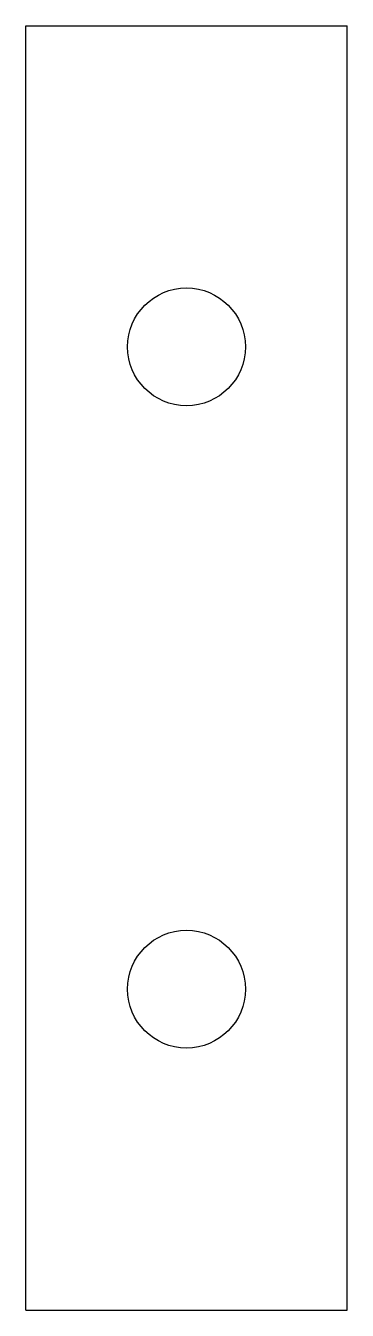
# Model space of a CAD drawing. Header units: millimetres. Extents: x -21 to -15, y -55 to -31.
import ezdxf

# ---------------------------------------------------------------- set-up
doc = ezdxf.new("R2010")
doc.units = ezdxf.units.MM

msp = doc.modelspace()

# ---------------------------------------------------------------- linework, layer by layer
for p, q in [((-21, -55), (-21, -31)), ((-21, -31), (-15, -31)), ((-15, -55), (-15, -31)), ((-21, -55), (-15, -55))]:
    msp.add_line(p, q)
for centre in [(-18, -37), (-18, -49)]:
    msp.add_circle(centre, 1.1)

doc.saveas('drawing.dxf')
